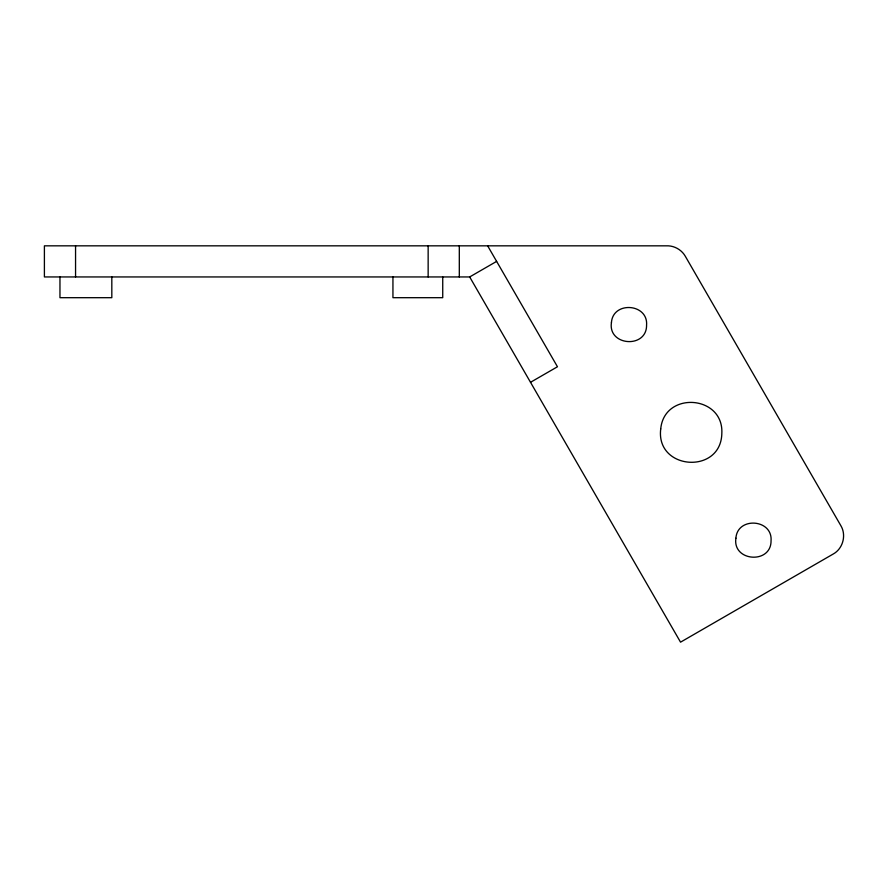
<?xml version="1.0" encoding="UTF-8"?>
<svg xmlns="http://www.w3.org/2000/svg" width="888" height="888" viewBox="0 0 888 888"><rect width="100%" height="100%" fill="white"/><g stroke="black" fill="none" stroke-linecap="round" stroke-linejoin="round"><path stroke-width="1.33" d="M469.685 276.945L680.541 642.168L833.255 554.001C842.967 548.64 846.575 535.164 840.847 525.663L685.259 256.177C681.44 249.539 673.848 245.421 666.211 245.832L44.4 245.832L44.4 276.945L469.685 276.945L496.636 261.383M530.513 382.306L557.464 366.755L487.645 245.832M459.307 245.832L459.307 276.945M442.735 276.945L442.735 297.691L392.94 297.691L392.94 276.945M428.149 245.832L428.149 276.945M111.821 276.945L111.821 297.691L59.962 297.691L59.962 276.945M75.558 245.832L75.558 276.945M611.432 322.622C607.825 346.054 646.853 348.818 646.575 325.108C648.218 303.385 612.875 300.888 611.432 322.622M660.728 428.948C655.544 470.24 721.134 474.891 721.833 433.277C723.72 395.071 664.246 390.853 660.728 428.948M735.908 538.217C732.3 561.638 771.317 564.413 771.05 540.703C772.693 518.981 737.351 516.472 735.908 538.217"/></g></svg>
